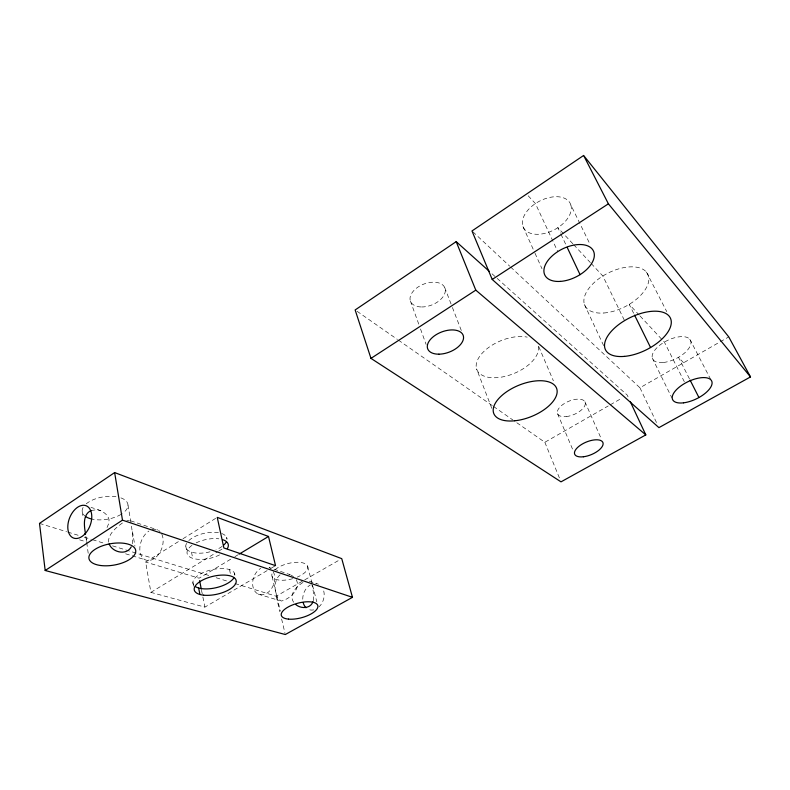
<?xml version="1.0" encoding="UTF-8"?>
<svg xmlns="http://www.w3.org/2000/svg" width="790" height="790" viewBox="0 0 790 790"><rect width="100%" height="100%" fill="white"/><g stroke="black" fill="none" stroke-linecap="round" stroke-linejoin="round"><path stroke-width="0.59" stroke-dasharray="3.95 2.96" d="M88.203 553.296L85.853 536.222M108.408 542.147C108.507 533.22 116.644 527.246 123.181 522.427M132.266 543.816L132.809 535.877L131.18 523.987M313.275 600.706L313.887 594.475L311.892 584.481M107.045 527.542L108.704 523.582L109.079 519.741C107.104 511.644 97.822 509.53 90.978 507.407M280.144 574.814C272.787 580.601 273.646 596.539 281.359 601.052C290.039 598.978 301.464 588.728 296.023 579.169M302.995 582.447C296.685 586.308 288.35 594.554 293.653 602.266M267.109 570.617L204.896 607.115L150.9 592.372L145.636 562.065L178.846 541.338M182.994 538.75L216.203 518.013M150.9 592.372L217.606 551.775M218.652 551.144L223.866 547.974M230.66 559.231L199.119 578.201L145.636 562.065M234.857 556.703L238.017 554.807M271.325 568.138L275.542 565.66M234.976 583.534L276.194 596.213L303.686 580.462M304.743 579.85L339.631 559.863M516.818 422.729L544.843 442.281L608.231 405.961M610.314 404.766L621.937 398.111M510.607 267.02L639.949 387.781L728.755 336.905M126.815 520.649L129.432 520.432M91.156 510.488L96.894 509.678L100.893 510.765M309.285 581.163L316.247 583.484M289.584 574.508L290.187 574.686L269.074 567.556A14.358 10.576 -70.7 0 1 271.385 569.136M79.553 539.807L87.413 542.197M125.6 553.8L145.083 559.715M258.142 594.07L279.551 600.578M39.5 523.385L66.587 531.719M67.762 532.075L79.533 535.699M84.244 537.151L91.314 539.323M92.489 539.688L104.27 543.313M112.506 545.851L209.073 575.555M216.134 577.737L227.915 581.351M130.666 520.817L157.714 529.952M291.026 575.16L293.534 576.591M357.09 311.309L397.429 339.443M398.377 340.105L492.516 405.774M493.454 406.425L512.898 419.994M492.032 273.804L496.318 277.646M497.177 278.416L627.221 395.079L628.771 398.397M472.884 231.796L509.708 266.181M528.164 195.782L535.423 203.573L557.78 251.615M572.859 243.794L557.868 227.688L560.446 233.149M573.698 244.693L590.357 262.586M591.187 263.485L602.849 276.006L624.554 320.641M639.268 315.141L629.235 304.348L634.034 314.065M640.107 316.04L664.37 342.1L685.078 383.219M683.607 362.768L678.511 357.297L689.561 379.052M689.798 339.216L710.398 378.854M646.398 272.037L666.78 311.665M652.254 357.988L671.767 397.647M570.864 205.015A26.337 16.116 -27.7 0 1 538.899 234.255A26.337 16.116 -27.7 0 1 530.722 207.247A26.337 16.116 -27.7 0 1 570.864 205.015L590.199 244.643M639.949 387.781L656.816 423.203M560.959 234.245L566.637 246.253M584.422 304.456L604.469 347.412M523.01 226.621L534.494 252.099M534.998 253.215L541.989 268.728M584.896 401.725L600.983 438.144M538.78 346.682L553.385 380.81M557.523 413.595L573.185 450.656M544.843 442.281L559.626 478.464M491.785 408.331L476.558 368.851M444.691 287.481L451.969 306.342M452.403 307.458L461.617 331.296M410.356 300.941L418.858 324.413M420.507 328.966L426.126 344.489M86.09 538.662L86.703 540.864M307.646 566.302L312.228 584.067M312.534 585.252L316.82 601.832M272.076 576.433L280.322 611.055M276.194 596.213L279.897 611.776M281.605 618.965L285.022 633.333M226.552 537.23L227.007 539.303M234.393 573.056L234.867 575.209M229.505 569.58L230.443 573.915M201.529 590.249L204.896 607.115M191.496 552.092L192.74 558.332M185.759 546.058L186.993 552.358M192.879 582.319L193.955 587.78M127.98 505.057L131.17 523.869M132.483 531.621L134.942 546.137M82.18 511.515L83.029 517.43M538.385 346.306A32.992 17.647 -22.5 0 1 502.509 376.929A32.992 17.647 -22.5 0 1 478.898 357.515A32.992 17.647 -22.5 0 1 527.236 337.132M273.182 571.525A14.358 10.576 -70.7 0 1 268.481 592.065A14.358 10.576 -70.7 0 1 253.343 588.195A14.358 10.576 -70.7 0 1 260.71 568.336M323.732 590.94A13.558 10.369 -71.5 0 1 319.061 606.858M313.699 609.85A13.558 10.369 -71.5 0 1 308.288 609.307M302.738 599.255A13.558 10.369 -71.5 0 1 310.351 584.896M315.882 583.573A13.558 10.369 -71.5 0 1 318.498 584.245M120.9 497.878A23.147 11.356 -9.1 0 1 122.746 513.243M120.949 514.438A23.147 11.356 -9.1 0 1 91.62 519.02M85.883 516.709A23.147 11.356 -9.1 0 1 83.454 506.884M86.219 503.852A23.147 11.356 -9.1 0 1 116.021 496.693M275.088 569.669A18.516 7.93 -14.7 0 1 303.735 563.142A18.516 7.93 -14.7 0 1 297.188 577.135M292.744 578.675A18.516 7.93 -14.7 0 1 272.886 572.039M219.581 554.916A21.073 9.599 -12.5 0 1 192.089 558.115A21.073 9.599 -12.5 0 1 192.533 544.952M196.068 542.908A21.073 9.599 -12.5 0 1 218.889 538.829M222.168 546.364A21.004 9.668 -12.4 0 1 215.996 549.791M210.002 551.805A21.004 9.668 -12.4 0 1 186.578 543.362M188.78 540.607A21.004 9.668 -12.4 0 1 219.729 532.944M221.684 533.507A21.004 9.668 -12.4 0 1 226.987 538.849M193.461 584.679A21.409 9.253 -12.8 0 1 211.967 569.669A21.409 9.253 -12.8 0 1 234.798 575.436M151.966 529.646A16.185 10.863 -69.2 0 1 160.054 531.64M161.822 534.247A16.185 10.863 -69.2 0 1 155.986 557.207A16.185 10.863 -69.2 0 1 140.363 553.336A16.185 10.863 -69.2 0 1 148.954 531.048M663.462 362.472A21.133 10.043 -26.3 0 0 690.944 341.586A21.133 10.043 -26.3 0 0 660.292 344.815A21.133 10.043 -26.3 0 0 663.462 362.472M603.896 312.998A35.175 18.832 -26.9 0 0 648.61 276.47A35.175 18.832 -26.9 0 0 596.638 280.44A35.175 18.832 -26.9 0 0 603.896 312.998M421.564 306.974A18.447 11.188 -21.3 0 0 445.076 288.538A18.447 11.188 -21.3 0 0 416.379 288.231A18.447 11.188 -21.3 0 0 421.564 306.974M566.262 416.567A14.931 7.12 -23 0 0 585.173 402.367A14.931 7.12 -23 0 0 562.529 404.766A14.931 7.12 -23 0 0 566.262 416.567"/><path stroke-width="1.19" d="M312.998 601.664C310.589 608.823 301 608.932 295.894 604.646M131.219 546.917C126.479 555.824 112.328 552.358 109.168 543.955M114.639 472.578L39.5 523.385L45.178 570.489L285.309 634.528L352.468 597.339L341.744 558.649L114.639 472.578L122.49 520.156L352.468 597.339M489.375 271.414L456.185 241.641L355.144 309.957L370.974 358.384L561.009 481.851L645.805 434.895L630.311 401.715M583.613 155.472L471.986 230.957L492.21 279.453L658.929 427.627L750.5 376.919L728.755 336.905L583.613 155.472L608.399 203.82L750.5 376.919M45.178 570.489L122.49 520.156M370.974 358.384L475.797 290.147L645.805 434.895M492.21 279.453L608.399 203.82M239.064 554.175L268.501 536.469L275.542 565.66L223.866 547.974L217.24 517.371L268.501 536.469M91.156 510.488C82.338 514.567 84.204 526.209 85.547 534.08M690.114 380.138L698.943 397.548M634.567 315.141L650.555 347.521M567.161 247.339L580.058 274.644M456.185 241.641L475.797 290.147M199.603 580.611L201.282 589.044M198.636 588.007L199.919 594.485M306.036 607.737A13.558 10.369 -71.5 0 1 303.163 602.533M91.62 519.02A23.147 11.356 -9.1 0 1 85.883 516.709M226.019 542.384A21.004 9.668 -12.4 0 1 223.748 545.07M223.037 539.777A21.073 9.599 -12.5 0 1 227.362 548.576M233.781 578.023A21.409 9.253 -12.8 0 1 215.759 587.78A21.409 9.253 -12.8 0 1 195.426 586.615M683.518 402.831A21.646 9.559 -25.6 0 0 712.037 382.182A21.646 9.559 -25.6 0 0 680.871 385.905A21.646 9.559 -25.6 0 0 683.518 402.831M624.515 356.379A36.113 18.022 -26.1 0 0 671.095 320.197A36.113 18.022 -26.1 0 0 618.136 325.026A36.113 18.022 -26.1 0 0 624.515 356.379M560.495 281.388A27.127 15.533 -26.7 0 0 593.962 252.346A27.127 15.533 -26.7 0 0 552.901 255.259A27.127 15.533 -26.7 0 0 560.495 281.388M438.894 354.177A18.98 10.754 -21 0 0 463.345 335.859A18.98 10.754 -21 0 0 434.036 336.125A18.98 10.754 -21 0 0 438.894 354.177M583.415 456.768A15.277 6.764 -22.6 0 0 602.987 442.756A15.277 6.764 -22.6 0 0 579.959 445.53A15.277 6.764 -22.6 0 0 583.415 456.768M514.774 420.784A33.842 16.857 -22.1 0 0 556.565 388.236A33.842 16.857 -22.1 0 0 504.168 393.578A33.842 16.857 -22.1 0 0 514.774 420.784M84.965 533.921A17.35 10.932 -68.5 0 0 86.564 505.926A17.35 10.932 -68.5 0 0 67.831 525.814A17.35 10.932 -68.5 0 0 84.965 533.921M100.932 565.541A23.73 10.833 -9.9 0 0 135.761 550.986A23.73 10.833 -9.9 0 0 100.261 546.65A23.73 10.833 -9.9 0 0 100.932 565.541M288.508 619.123A18.901 7.495 -15 0 0 317.778 607.382A18.901 7.495 -15 0 0 292.369 605.002A18.901 7.495 -15 0 0 288.508 619.123M203.642 595.186A21.478 9.174 -12.9 0 0 236.21 581.875A21.478 9.174 -12.9 0 0 205.756 578.606A21.478 9.174 -12.9 0 0 203.642 595.186"/></g></svg>
